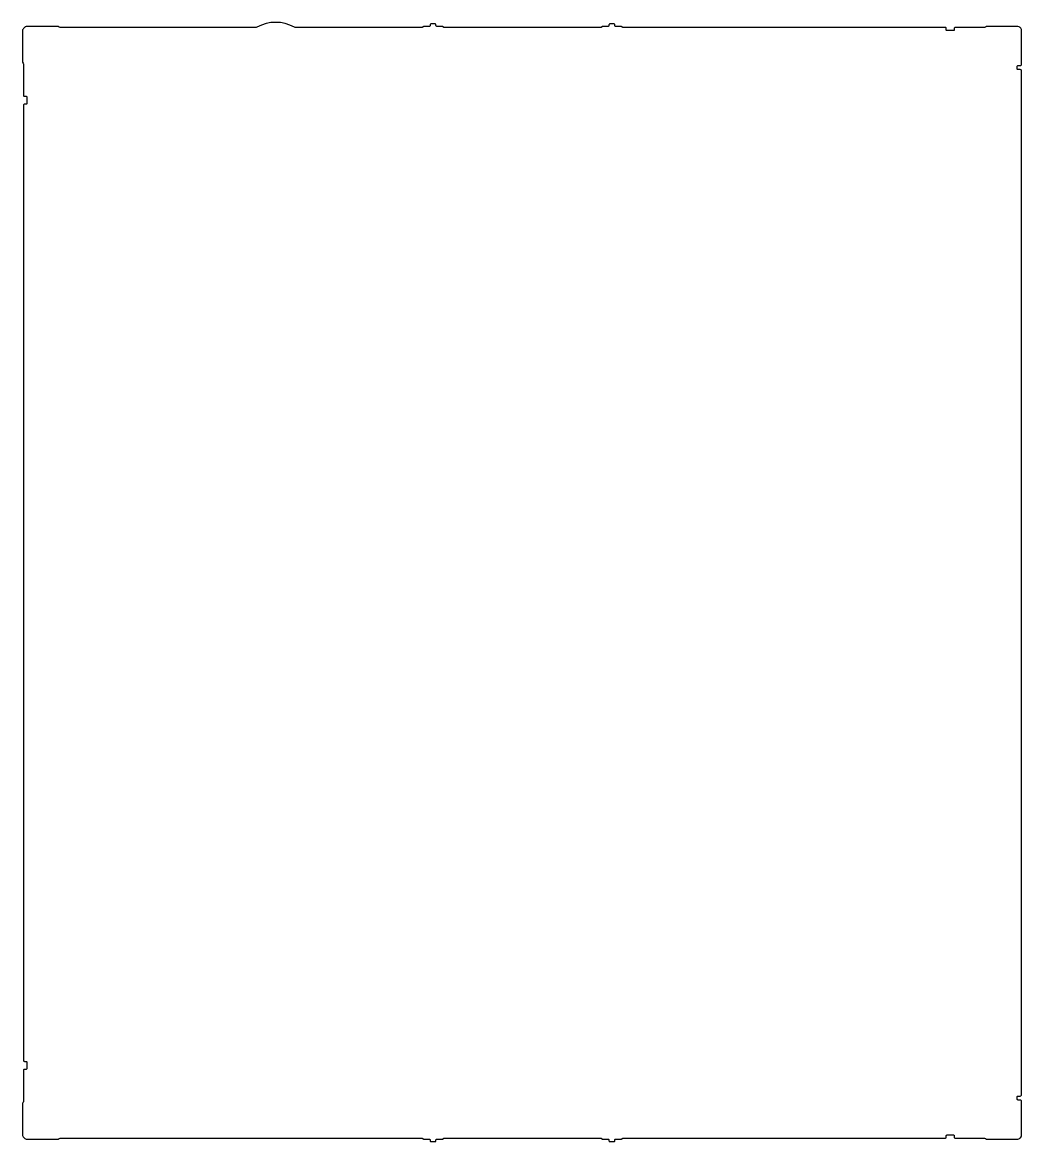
# Model space of a CAD drawing. Extents: x 11 to 149, y 198 to 352.
import ezdxf

# ---------------------------------------------------------------- set-up
doc = ezdxf.new("R2010")
doc.units = 0
doc.layers.add('CELL', color=5, linetype='CONTINUOUS')

msp = doc.modelspace()

# ---------------------------------------------------------------- linework, layer by layer
at = {"layer": 'CELL', "linetype": 'Continuous', "flags": 128}
msp.add_lwpolyline([(69.52, 198.57), (74.56, 198.57), (91.03, 198.57, -0.148999), (91.09, 198.56), (91.29, 198.42, 0.148999), (91.34, 198.4), (92.08, 198.4, -0.414214), (92.18, 198.3), (92.18, 198.17, 0.414214), (92.28, 198.07), (92.88, 198.07, 0.414214), (92.98, 198.17), (92.98, 198.3, -0.414214), (93.08, 198.4), (93.81, 198.4, 0.148999), (93.86, 198.42), (94.07, 198.56, -0.148999), (94.12, 198.57), (138.5, 198.57, 0.414214), (138.6, 198.67), (138.6, 198.89, -0.414214), (138.7, 198.99), (139.6, 198.99, -0.414214), (139.7, 198.89), (139.7, 198.67, 0.414214), (139.8, 198.57), (143.72, 198.57, -0.149011), (144, 198.49, 0.149011), (144.28, 198.4), (148.31, 198.4, 0.105217), (148.59, 198.46, 0.021572), (148.72, 198.53, 0.269529), (148.97, 198.96), (148.97, 203.6, 0.414214), (148.77, 203.8), (148.47, 203.8, -0.414214), (148.37, 203.9), (148.37, 204.25, -0.414214), (148.47, 204.35), (148.77, 204.35, 0.414214), (148.97, 204.55), (148.97, 345.45, 0.414214), (148.77, 345.65), (148.47, 345.65, -0.414214), (148.37, 345.75), (148.37, 346.1, -0.414214), (148.47, 346.2), (148.77, 346.2, 0.414214), (148.97, 346.4), (148.97, 351.04, 0.225637), (148.78, 351.43, 0.032464), (148.61, 351.53, 0.115804), (148.31, 351.6), (144.28, 351.6, 0.149011), (144, 351.51, -0.149011), (143.72, 351.43), (139.8, 351.43, 0.414214), (139.7, 351.33), (139.7, 351.11, -0.414214), (139.6, 351.01), (138.7, 351.01, -0.414214), (138.6, 351.11), (138.6, 351.33, 0.414214), (138.5, 351.43), (94.12, 351.43, -0.148999), (94.07, 351.44), (93.86, 351.58, 0.148999), (93.81, 351.6), (93.08, 351.6, -0.414214), (92.98, 351.7), (92.98, 351.83, 0.414214), (92.88, 351.93), (92.28, 351.93, 0.414214), (92.18, 351.83), (92.18, 351.7, -0.414214), (92.08, 351.6), (91.34, 351.6, 0.148999), (91.29, 351.58), (91.09, 351.44, -0.148999), (91.03, 351.43), (74.56, 351.43), (69.52, 351.43, -0.148999), (69.47, 351.44), (69.26, 351.58, 0.148999), (69.21, 351.6), (68.48, 351.6, -0.414214), (68.38, 351.7), (68.38, 351.83, 0.414214), (68.28, 351.93), (67.68, 351.93, 0.414214), (67.58, 351.83), (67.58, 351.7, -0.414214), (67.48, 351.6), (66.74, 351.6, 0.148999), (66.69, 351.58), (66.49, 351.44, -0.148999), (66.43, 351.43), (49.13, 351.43, -0.125807), (48.89, 351.49, 0.255659), (43.73, 351.49, -0.125807), (43.49, 351.43), (16.81, 351.43, -0.149011), (16.54, 351.51, 0.149011), (16.26, 351.6), (12.1, 351.6, 0.122744), (11.9, 351.55), (11.85, 351.52), (11.77, 351.46, 0.141768), (11.5, 351.12, 0.100002), (11.46, 350.95), (11.46, 346.8, 0.149011), (11.55, 346.52, -0.149011), (11.63, 346.24), (11.63, 342.08, 0.414214), (11.73, 341.98), (11.97, 341.98, -0.414214), (12.07, 341.88), (12.07, 340.98, -0.414214), (11.97, 340.88), (11.73, 340.88, 0.414214), (11.63, 340.78), (11.63, 209.22, 0.414214), (11.73, 209.12), (11.97, 209.12, -0.414214), (12.07, 209.02), (12.07, 208.12, -0.414214), (11.97, 208.02), (11.73, 208.02, 0.414214), (11.63, 207.92), (11.63, 203.76, -0.149011), (11.55, 203.48, 0.149011), (11.46, 203.2), (11.46, 199.05, 0.090919), (11.49, 198.9, 0.127349), (11.71, 198.58, 0.045326), (11.91, 198.45, 0.121492), (12.1, 198.4), (16.26, 198.4, 0.149011), (16.54, 198.49, -0.149011), (16.81, 198.57), (66.43, 198.57, -0.148999), (66.49, 198.56), (66.69, 198.42, 0.148999), (66.74, 198.4), (67.48, 198.4, -0.414214), (67.58, 198.3), (67.58, 198.17, 0.414214), (67.68, 198.07), (68.28, 198.07, 0.414214), (68.38, 198.17), (68.38, 198.3, -0.414214), (68.48, 198.4), (69.21, 198.4, 0.148999), (69.26, 198.42), (69.47, 198.56, -0.148999)], format="xyb", close=True, dxfattribs=at)

doc.saveas('drawing.dxf')
